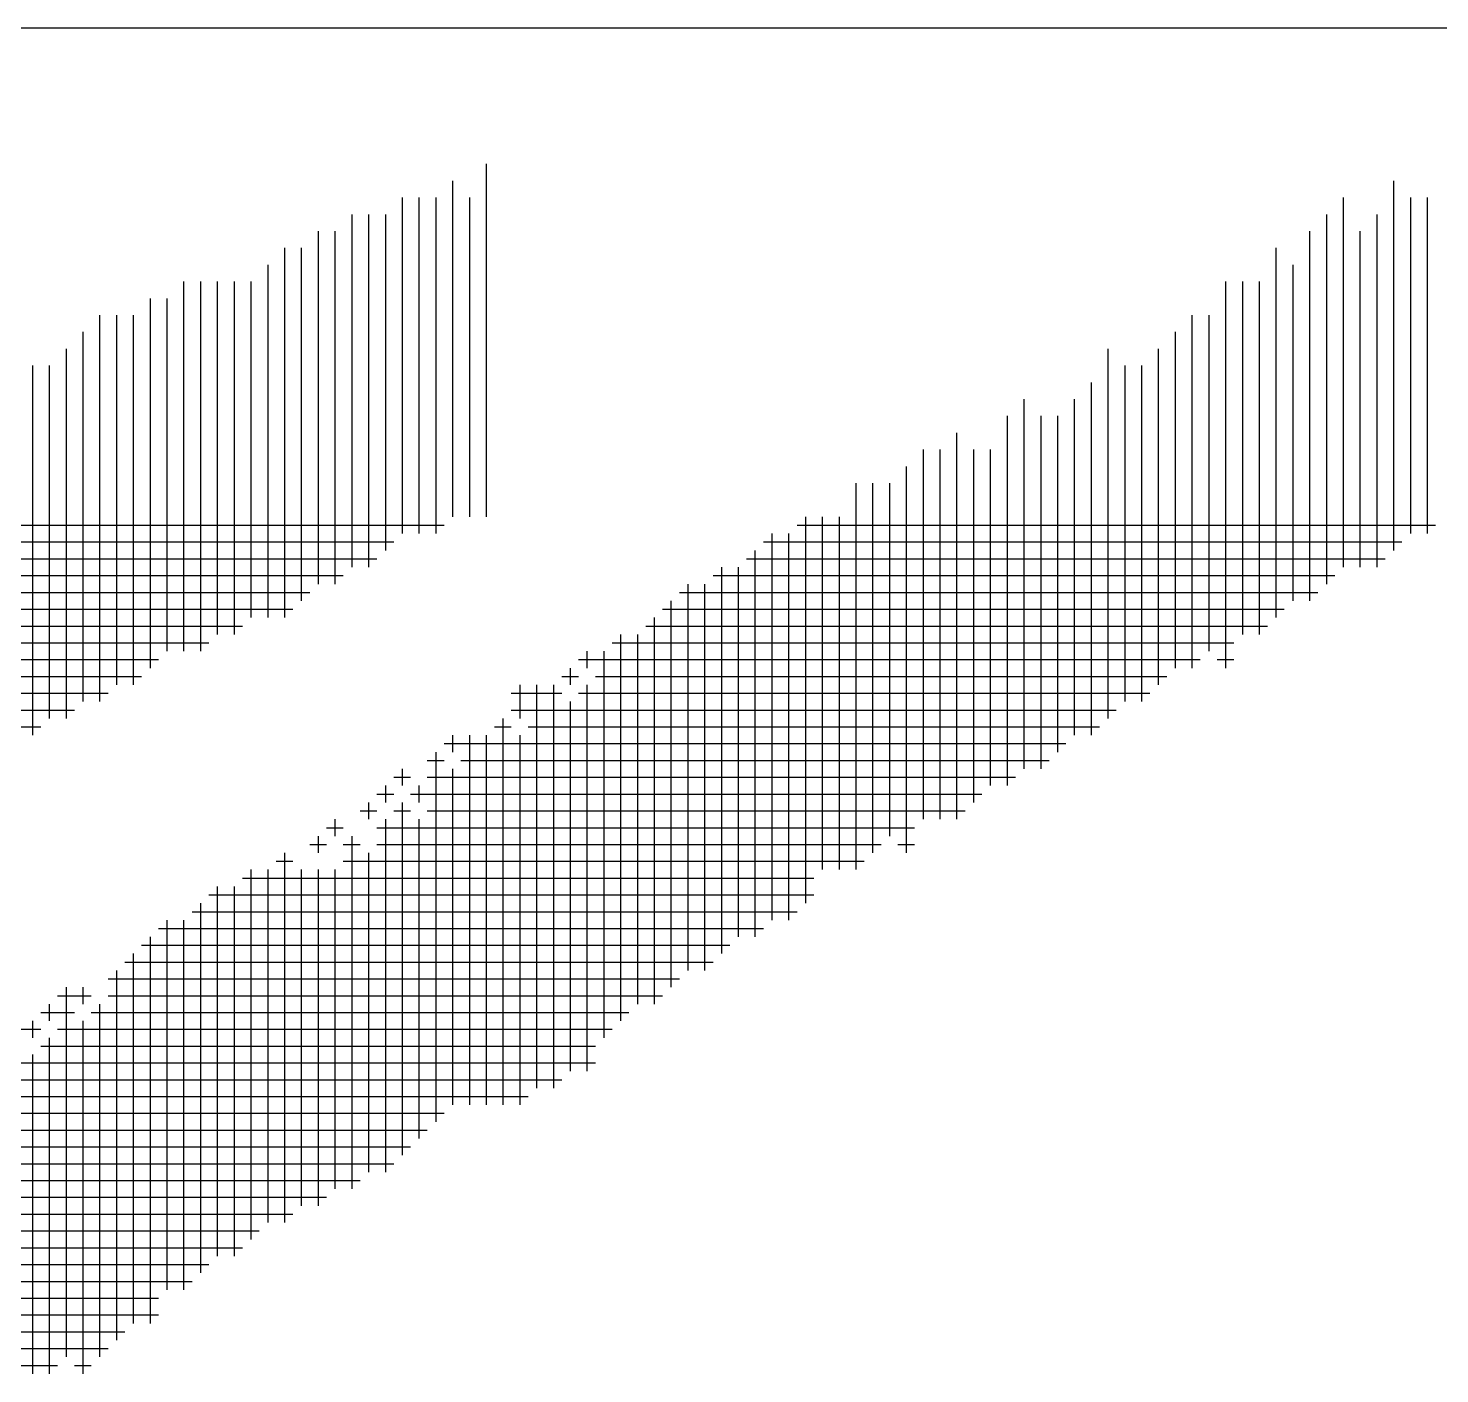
# Model space of a CAD drawing. Header units: feet. Extents: x 0 to 1079770, y 0 to 240000.
# Drawn here: x 973753.1 to 974014.4, y 14950.9 to 15200 of the extents above; entities that cross this region are included whole.
import ezdxf
from ezdxf.enums import TextEntityAlignment as Align

# ---------------------------------------------------------------- set-up
doc = ezdxf.new("R2010")
doc.units = ezdxf.units.FT
doc.header["$LTSCALE"] = 2200
doc.header["$MEASUREMENT"] = 0
for name, color, linetype in [('CX-BORD-LIN1', 4, 'CONTINUOUS'), ('CX-BORD-LIN2', 3, 'CONTINUOUS'), ('CX-BORD-TEX2', 7, 'CONTINUOUS'), ('CX-BORD-TEX3', 6, 'CONTINUOUS'), ('CX-MISC', 2, 'CONTINUOUS')]:
    doc.layers.add(name, color=color, linetype=linetype)
doc.styles.add('TB_TEXT', font='')
doc.styles.add('TB_WBTXT', font='')
doc.styles.add('TB_WMTXT', font='')
doc.styles.get('TB_TEXT').set_extended_font_data('DotumChe')
doc.styles.get('TB_WBTXT').set_extended_font_data('Dotum')
doc.styles.get('TB_WMTXT').set_extended_font_data('DotumChe')

# ---------------------------------------------------------------- blocks, each defined once
blk = doc.blocks.new('CXBLKA1-KHCA-1')
at = {"layer": 'CX-BORD-LIN2'}
blk.add_lwpolyline([(558, 12), (270, 12)], dxfattribs=at)
at = {"layer": 'CX-BORD-LIN1', "style": 'TB_TEXT'}
for tag, p in [('TR_RCON5', (342.30331, 33)), ('TR_RCON4', (342.30331, 27)), ('TR_RCON3', (342.30331, 21)), ('TR_RCON2', (342.30331, 15)), ('TR_RCON1', (342.30331, 9))]:
    blk.add_attdef(tag, text='', height=3.5, dxfattribs=at).set_placement(p, align=Align.MIDDLE_LEFT)
for tag, height, p in [('TR_DGN5', 3.5, (451.11845, 33)), ('TR_CHK5', 3.5, (491.11845, 33)), ('TR_RDAT5', 3.5, (317.5, 33)), ('TR_APP5', 3.5, (531.11845, 33)), ('TR_RNUM5', 3, (285.10512, 32.63656)), ('TR_DGN4', 3.5, (451.11845, 27)), ('TR_CHK4', 3.5, (491.11845, 27)), ('TR_RDAT4', 3.5, (317.5, 27)), ('TR_APP4', 3.5, (531.11845, 27)), ('TR_RNUM4', 3, (285.10512, 26.63656)), ('TR_DGN3', 3.5, (451.11845, 21)), ('TR_CHK3', 3.5, (491.11845, 21)), ('TR_RDAT3', 3.5, (317.5, 21)), ('TR_APP3', 3.5, (531.11845, 21)), ('TR_RNUM3', 3, (285.10512, 20.63656)), ('TR_DGN2', 3.5, (451.11845, 15)), ('TR_CHK2', 3.5, (491.11845, 15)), ('TR_RDAT2', 3.5, (317.5, 15)), ('TR_APP2', 3.5, (531.11845, 15)), ('TR_RNUM2', 3, (285.10512, 14.63656)), ('TR_DGN1', 3.5, (451.11845, 9)), ('TR_CHK1', 3.5, (491.11845, 9)), ('TR_RDAT1', 3.5, (317.5, 9)), ('TR_APP1', 3.5, (531.11845, 9)), ('TR_RNUM1', 3, (285.10512, 8.63656))]:
    blk.add_attdef(tag, text='', height=height, dxfattribs=at).set_placement(p, align=Align.MIDDLE_CENTER)
at = {"layer": 'CX-BORD-LIN2', "style": 'TB_TEXT'}
blk.add_attdef('TD_VERSION', text='', height=3, rotation=90, dxfattribs=at).set_placement((800.5, 48.0149), align=Align.MIDDLE_CENTER)
at = {"layer": 'CX-BORD-TEX2', "style": 'TB_WMTXT'}
for tag, height, p in [('TB_CNAME', 5, (15.34477, 531.83241)), ('TB_CSCOP', 4, (16.63457, 523.83241))]:
    blk.add_attdef(tag, text='', height=height, dxfattribs=at).set_placement(p, align=Align.BOTTOM_LEFT)
at = {"layer": 'CX-BORD-TEX2', "style": 'TB_WBTXT'}
for tag, height, p in [('TB_MTITIL', 10, (398, 533.32641)), ('TB_STITL', 7, (398, 518.32641))]:
    blk.add_attdef(tag, text='', height=height, dxfattribs=at).set_placement(p, align=Align.MIDDLE_CENTER)
at = {"layer": 'CX-BORD-TEX3', "style": 'TB_TEXT'}
for tag, height, p in [('TD_LNDST', 4.5, (215, 31.5)), ('TD_DSECT', 4.5, (605.5, 31.5)), ('TD_DDIST', 4.5, (654.5, 31.5)), ('TD_DNAME_TOP', 4.5, (755, 27.95701)), ('TD_CSECT', 4.5, (605.5, 22.5)), ('TD_CDIST', 4.5, (654.5, 22.5)), ('TD_DNAME_MAIN', 4.5, (755, 21.4731)), ('TD_DNAME_BOT', 3, (755, 15.24894)), ('TD_HSCAL', 4.5, (620.88411, 13.74838)), ('TD_VSCAL', 4.5, (656.86146, 13.74838)), ('TD_CCOMP', 4.5, (215, 13.59273)), ('TD_CSTEP', 4.5, (250.744, 5.12502)), ('TD_FIELD', 4.5, (180, 5.12502)), ('TD_DWGNO', 4.5, (755, 5.00167)), ('TD_DWGCODE', 4.5, (637, 4.7908))]:
    blk.add_attdef(tag, text='', height=height, dxfattribs=at).set_placement(p, align=Align.MIDDLE_CENTER)
for tag, height, width, p in [('TD_DCOMP', 4.5, 0.95, (215, 22.58754)), ('TD_CNAME', 5, 0.78, (65, 7.59564))]:
    blk.add_attdef(tag, text='', height=height, dxfattribs=dict(at, width=width)).set_placement(p, align=Align.MIDDLE_CENTER)

msp = doc.modelspace()

# ---------------------------------------------------------------- linework, layer by layer
at = {"layer": 'CX-MISC'}
for p, q in [((973837.9, 15174.88), (973837.9, 15109.57)), ((973831.68, 15171.77), (973831.68, 15109.57)), ((974005.86, 15171.77), (974005.86, 15103.35)), ((973822.35, 15168.66), (973822.35, 15106.46)), ((973825.46, 15168.66), (973825.46, 15106.46)), ((973828.57, 15168.66), (973828.57, 15106.46)), ((973834.79, 15168.66), (973834.79, 15109.57)), ((973996.53, 15168.66), (973996.53, 15100.24)), ((974008.97, 15168.66), (974008.97, 15106.46)), ((974012.08, 15168.66), (974012.08, 15106.46)), ((973813.01, 15165.55), (973813.01, 15100.24)), ((973816.12, 15165.55), (973816.12, 15100.24)), ((973819.24, 15165.55), (973819.24, 15103.35)), ((973993.42, 15165.55), (973993.42, 15097.12)), ((974002.75, 15165.55), (974002.75, 15100.24)), ((973806.79, 15162.44), (973806.79, 15097.12)), ((973809.9, 15162.44), (973809.9, 15097.12)), ((973990.31, 15162.44), (973990.31, 15094.01)), ((973999.64, 15162.44), (973999.64, 15100.24)), ((973800.57, 15159.33), (973800.57, 15090.9)), ((973803.68, 15159.33), (973803.68, 15094.01)), ((973984.09, 15159.33), (973984.09, 15090.9)), ((973797.46, 15156.22), (973797.46, 15090.9)), ((973987.2, 15156.22), (973987.2, 15094.01)), ((973781.91, 15153.11), (973781.91, 15084.68)), ((973785.02, 15153.11), (973785.02, 15084.68)), ((973788.13, 15153.11), (973788.13, 15087.79)), ((973791.24, 15153.11), (973791.24, 15087.79)), ((973794.35, 15153.11), (973794.35, 15090.9)), ((973974.76, 15153.11), (973974.76, 15081.57)), ((973977.87, 15153.11), (973977.87, 15087.79)), ((973980.98, 15153.11), (973980.98, 15087.79)), ((973775.69, 15150), (973775.69, 15081.57)), ((973778.8, 15150), (973778.8, 15084.68)), ((973766.36, 15146.89), (973766.36, 15075.35)), ((973769.47, 15146.89), (973769.47, 15078.46)), ((973772.58, 15146.89), (973772.58, 15078.46)), ((973968.53, 15146.89), (973968.53, 15081.57)), ((973971.64, 15146.89), (973971.64, 15084.68)), ((973763.25, 15143.78), (973763.25, 15075.35)), ((973965.42, 15143.78), (973965.42, 15081.57)), ((973760.14, 15140.67), (973760.14, 15072.24)), ((973952.98, 15140.67), (973952.98, 15072.24)), ((973962.31, 15140.67), (973962.31, 15078.46)), ((973753.92, 15137.56), (973753.92, 15069.13)), ((973757.03, 15137.56), (973757.03, 15072.24)), ((973956.09, 15137.56), (973956.09, 15075.35)), ((973959.2, 15137.56), (973959.2, 15075.35)), ((973949.87, 15134.45), (973949.87, 15069.13)), ((973937.43, 15131.34), (973937.43, 15062.91)), ((973946.76, 15131.34), (973946.76, 15069.13)), ((973934.32, 15128.23), (973934.32, 15059.8)), ((973940.54, 15128.23), (973940.54, 15062.91)), ((973943.65, 15128.23), (973943.65, 15066.02)), ((973924.99, 15125.12), (973924.99, 15053.58)), ((973918.77, 15122.01), (973918.77, 15053.58)), ((973921.88, 15122.01), (973921.88, 15053.58)), ((973928.1, 15122.01), (973928.1, 15056.69)), ((973931.21, 15122.01), (973931.21, 15059.8)), ((973915.66, 15118.9), (973915.66, 15047.36)), ((973906.33, 15115.79), (973906.33, 15044.25)), ((973909.44, 15115.79), (973909.44, 15047.36)), ((973912.55, 15115.79), (973912.55, 15050.47)), ((973897, 15109.57), (973897, 15038.03)), ((973900.11, 15109.57), (973900.11, 15044.25)), ((973903.22, 15109.57), (973903.22, 15044.25)), ((973702.6, 15108.01), (973830.12, 15108.01)), ((973895.44, 15108.01), (974013.64, 15108.01)), ((973690.15, 15104.9), (973820.79, 15104.9)), ((973889.22, 15104.9), (974007.41, 15104.9)), ((973890.77, 15106.46), (973890.77, 15034.92)), ((973893.88, 15106.46), (973893.88, 15034.92)), ((973680.82, 15101.79), (973817.68, 15101.79)), ((973886.11, 15101.79), (974004.3, 15101.79)), ((973887.66, 15103.35), (973887.66, 15031.81)), ((973881.44, 15100.24), (973881.44, 15028.7)), ((973884.55, 15100.24), (973884.55, 15031.81)), ((973674.6, 15098.68), (973811.46, 15098.68)), ((973875.22, 15097.12), (973875.22, 15025.59)), ((973878.33, 15097.12), (973878.33, 15025.59)), ((973879.89, 15098.68), (973994.97, 15098.68)), ((973665.27, 15095.57), (973805.24, 15095.57)), ((973872.11, 15094.01), (973872.11, 15022.48)), ((973873.67, 15095.57), (973991.86, 15095.57)), ((973662.16, 15092.46), (973802.13, 15092.46)), ((973870.56, 15092.46), (973985.64, 15092.46)), ((973655.94, 15089.35), (973792.8, 15089.35)), ((973867.45, 15089.35), (973982.53, 15089.35)), ((973869, 15090.9), (973869, 15019.36)), ((973649.72, 15086.24), (973786.58, 15086.24)), ((973861.23, 15086.24), (973976.31, 15086.24)), ((973862.78, 15087.79), (973862.78, 15016.25)), ((973865.89, 15087.79), (973865.89, 15019.36)), ((973856.56, 15084.68), (973856.56, 15081.57)), ((973859.67, 15084.68), (973859.67, 15013.14)), ((973649.72, 15083.13), (973777.24, 15083.13)), ((973853.45, 15081.57), (973853.45, 15078.46)), ((973855, 15083.13), (973970.09, 15083.13)), ((973973.2, 15083.13), (973976.31, 15083.13)), ((973646.61, 15080.02), (973774.13, 15080.02)), ((973844.12, 15078.46), (973844.12, 15072.24)), ((973847.23, 15078.46), (973847.23, 15003.81)), ((973850.34, 15078.46), (973850.34, 15003.81)), ((973851.89, 15080.02), (973855, 15080.02)), ((973856.56, 15078.46), (973856.56, 15006.92)), ((973858.12, 15080.02), (973963.87, 15080.02)), ((973627.95, 15076.91), (973767.91, 15076.91)), ((973842.56, 15076.91), (973851.89, 15076.91)), ((973855, 15076.91), (973960.76, 15076.91)), ((973621.72, 15073.8), (973761.69, 15073.8)), ((973842.56, 15073.8), (973954.54, 15073.8)), ((973853.45, 15075.35), (973853.45, 15006.92)), ((973643.5, 15070.69), (973755.47, 15070.69)), ((973839.45, 15070.69), (973842.56, 15070.69)), ((973841.01, 15072.24), (973841.01, 15000.7)), ((973845.67, 15070.69), (973951.43, 15070.69)), ((973831.68, 15069.13), (973831.68, 15066.02)), ((973834.79, 15069.13), (973834.79, 15000.7)), ((973837.9, 15069.13), (973837.9, 15000.7)), ((973844.12, 15069.13), (973844.12, 15000.7)), ((973828.57, 15066.02), (973828.57, 14997.59)), ((973830.12, 15067.58), (973945.21, 15067.58)), ((973822.35, 15062.91), (973822.35, 15059.8)), ((973827.01, 15064.47), (973830.12, 15064.47)), ((973831.68, 15062.91), (973831.68, 15000.7)), ((973833.23, 15064.47), (973942.1, 15064.47)), ((973820.79, 15061.36), (973823.9, 15061.36)), ((973827.01, 15061.36), (973935.88, 15061.36)), ((973817.68, 15058.24), (973820.79, 15058.24)), ((973819.24, 15059.8), (973819.24, 15056.69)), ((973823.9, 15058.24), (973929.65, 15058.24)), ((973825.46, 15059.8), (973825.46, 15056.69)), ((973814.57, 15055.13), (973817.68, 15055.13)), ((973816.12, 15056.69), (973816.12, 15053.58)), ((973820.79, 15055.13), (973823.9, 15055.13)), ((973822.35, 15056.69), (973822.35, 14991.37)), ((973827.01, 15055.13), (973926.54, 15055.13)), ((973808.35, 15052.02), (973811.46, 15052.02)), ((973809.9, 15053.58), (973809.9, 15050.47)), ((973817.68, 15052.02), (973917.21, 15052.02)), ((973819.24, 15053.58), (973819.24, 14988.26)), ((973825.46, 15053.58), (973825.46, 14994.48)), ((973806.79, 15050.47), (973806.79, 15047.36)), ((973813.01, 15050.47), (973813.01, 14985.15)), ((973800.57, 15047.36), (973800.57, 14978.93)), ((973805.24, 15048.91), (973808.35, 15048.91)), ((973811.46, 15048.91), (973814.57, 15048.91)), ((973816.12, 15047.36), (973816.12, 14988.26)), ((973817.68, 15048.91), (973910.99, 15048.91)), ((973914.1, 15048.91), (973917.21, 15048.91)), ((973794.35, 15044.25), (973794.35, 14975.82)), ((973797.46, 15044.25), (973797.46, 14978.93)), ((973799.02, 15045.8), (973802.13, 15045.8)), ((973803.68, 15044.25), (973803.68, 14982.04)), ((973806.79, 15044.25), (973806.79, 14982.04)), ((973809.9, 15044.25), (973809.9, 14985.15)), ((973811.46, 15045.8), (973907.88, 15045.8)), ((973792.8, 15042.69), (973898.55, 15042.69)), ((973786.58, 15039.58), (973898.55, 15039.58)), ((973788.13, 15041.14), (973788.13, 14972.71)), ((973791.24, 15041.14), (973791.24, 14972.71)), ((973783.47, 15036.47), (973895.44, 15036.47)), ((973785.02, 15038.03), (973785.02, 14969.6)), ((973778.8, 15034.92), (973778.8, 14966.49)), ((973781.91, 15034.92), (973781.91, 14966.49)), ((973775.69, 15031.81), (973775.69, 14960.27)), ((973777.24, 15033.36), (973889.22, 15033.36)), ((973772.58, 15028.7), (973772.58, 14960.27)), ((973774.13, 15030.25), (973883, 15030.25)), ((973771.02, 15027.14), (973879.89, 15027.14)), ((973767.91, 15024.03), (973873.67, 15024.03)), ((973769.47, 15025.59), (973769.47, 14957.16)), ((973758.58, 15020.92), (973764.8, 15020.92)), ((973760.14, 15022.48), (973760.14, 14954.05)), ((973763.25, 15022.48), (973763.25, 15019.36)), ((973767.91, 15020.92), (973870.56, 15020.92)), ((973757.03, 15019.36), (973757.03, 15016.25)), ((973766.36, 15019.36), (973766.36, 14954.05)), ((973753.92, 15016.25), (973753.92, 15013.14)), ((973755.47, 15017.81), (973761.69, 15017.81)), ((973763.25, 15016.25), (973763.25, 14950.94)), ((973764.8, 15017.81), (973864.34, 15017.81)), ((973749.25, 15014.7), (973755.47, 15014.7)), ((973757.03, 15013.14), (973757.03, 14950.94)), ((973758.58, 15014.7), (973861.23, 15014.7)), ((973755.47, 15011.59), (973858.12, 15011.59)), ((973749.25, 15008.48), (973858.12, 15008.48)), ((973753.92, 15010.03), (973753.92, 14950.94)), ((973746.14, 15005.37), (973851.89, 15005.37)), ((973733.7, 15002.26), (973845.67, 15002.26)), ((973727.48, 14999.15), (973830.12, 14999.15)), ((973730.59, 14996.04), (973827.01, 14996.04)), ((973718.15, 14992.93), (973823.9, 14992.93)), ((973711.93, 14989.82), (973820.79, 14989.82)), ((973705.71, 14986.71), (973814.57, 14986.71)), ((973711.93, 14983.6), (973808.35, 14983.6)), ((973702.6, 14980.48), (973802.13, 14980.48)), ((973693.26, 14977.37), (973795.91, 14977.37)), ((973696.37, 14974.26), (973792.8, 14974.26)), ((973693.26, 14971.15), (973786.58, 14971.15)), ((973693.26, 14968.04), (973783.47, 14968.04)), ((973674.6, 14964.93), (973777.24, 14964.93)), ((973680.82, 14961.82), (973777.24, 14961.82)), ((973668.38, 14958.71), (973771.02, 14958.71)), ((973668.38, 14955.6), (973767.91, 14955.6)), ((973665.27, 14952.49), (973758.58, 14952.49)), ((973761.69, 14952.49), (973764.8, 14952.49))]:
    msp.add_line(p, q, dxfattribs=at)

# ---------------------------------------------------------------- block references
at = {"layer": 'CX-MISC', "xscale": 400, "yscale": 400, "zscale": 400}
msp.add_blockref('CXBLKA1-KHCA-1', (753370.46, 10400), dxfattribs=at)

doc.saveas('drawing.dxf')
